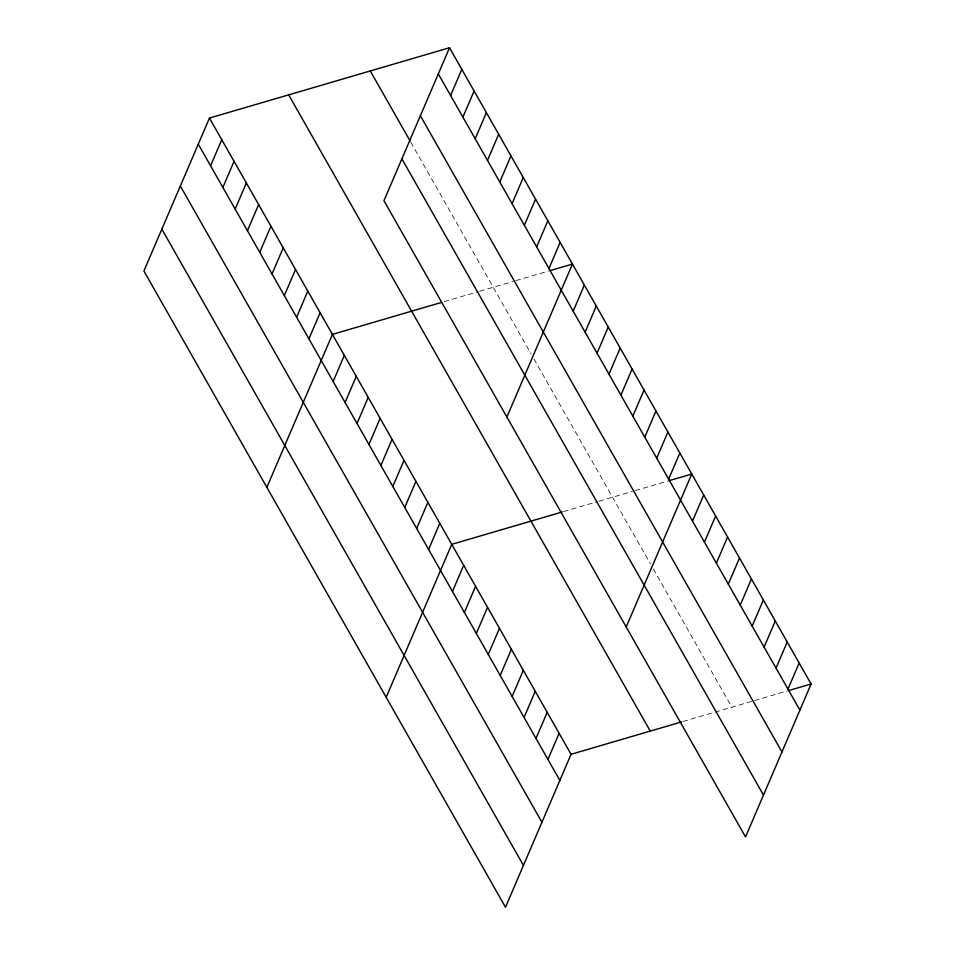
<?xml version="1.0" encoding="UTF-8"?>
<svg xmlns="http://www.w3.org/2000/svg" width="955" height="955" viewBox="0 0 955 955"><rect width="100%" height="100%" fill="white"/><g stroke="black" fill="none" stroke-linecap="round" stroke-linejoin="round"><path stroke-width="0.72" stroke-dasharray="4.78 3.58" d="M444.266 301.613L478.264 291.657M479.625 291.251L513.038 281.474M515.867 280.639L548.397 271.113M563.581 511.57L597.591 501.614M598.952 501.22L632.353 491.431M635.182 490.607L667.724 481.069M682.909 721.538L751.681 701.388M754.51 700.564L787.039 691.038M410.793 142.211L531.135 353.971M533.941 358.901L650.451 563.928M653.268 568.87L731.876 707.189"/><path stroke-width="1.43" d="M449.507 47.75L383.946 200.705L745.533 836.938L811.093 683.995L449.507 47.75L209.467 118.062L143.907 271.005L505.493 907.25L571.054 754.295L681.548 721.932M210.566 165.8L221.763 139.693M222.861 187.443L234.059 161.323M235.157 209.073L246.354 182.954M247.452 230.704L258.638 204.585M259.748 252.335L270.934 226.216M272.032 273.966L283.229 247.846M284.327 295.596L295.525 269.477M296.623 317.227L307.82 291.108M308.919 338.858L320.116 312.751M266.851 487.337L332.412 334.381L441.544 302.413M450.605 95.5L461.79 69.381M333.14 381.487L344.337 355.379M462.9 117.131L474.086 91.011M345.077 402.485L356.275 376.365M475.196 138.762L486.382 112.642M357.015 423.483L368.2 397.364M487.48 160.392L498.677 134.273M368.94 444.481L380.138 418.362M499.775 182.023L510.973 155.916M380.878 465.479L392.063 439.36M512.071 203.654L523.268 177.546M392.803 486.465L404.001 460.358M524.367 225.296L535.564 199.177M404.741 507.463L415.938 481.344M536.662 246.927L547.848 220.808M416.667 528.461L427.864 502.342M428.604 549.459L439.801 523.34M548.958 268.558L560.143 242.439M386.178 697.293L451.727 544.338L562.22 511.976M506.89 417.025L572.439 264.069L549.805 270.695M452.467 591.443L463.664 565.336M573.179 311.187L584.376 285.068M464.405 612.442L475.59 586.334M585.117 332.185L596.302 306.066M476.33 633.44L487.528 607.32M597.042 353.171L608.24 327.064M488.268 654.438L499.465 628.318M608.98 374.169L620.165 348.05M500.193 675.436L511.391 649.316M620.905 395.167L632.103 369.048M512.131 696.434L523.328 670.315M632.843 416.165L644.04 390.046M524.068 717.42L535.254 691.313M644.78 437.163L655.966 411.044M535.994 738.418L547.191 712.311M656.706 458.149L667.903 432.042M547.931 759.416L559.117 733.297M668.643 479.147L679.829 453.04M626.205 626.981L691.766 474.026L669.133 480.663M692.506 521.144L703.692 495.024M704.432 542.142L715.629 516.022M716.369 563.14L727.567 537.02M728.307 584.126L739.492 558.018M740.232 605.124L751.43 579.017M752.17 626.122L763.355 600.003M764.096 647.12L775.293 621.001M776.033 668.118L787.218 641.999M787.959 689.116L799.156 662.997M788.46 690.62L811.093 683.995M438.309 73.869L799.896 710.102M420.367 115.722L781.954 751.967M370.289 70.957L410.065 140.934M401.888 158.852L763.475 795.085M288.673 94.855L650.271 731.1M209.467 118.062L571.054 754.295M198.27 144.169L559.857 780.414M180.34 186.034L541.927 822.267M161.849 229.152L523.436 865.397"/></g></svg>
